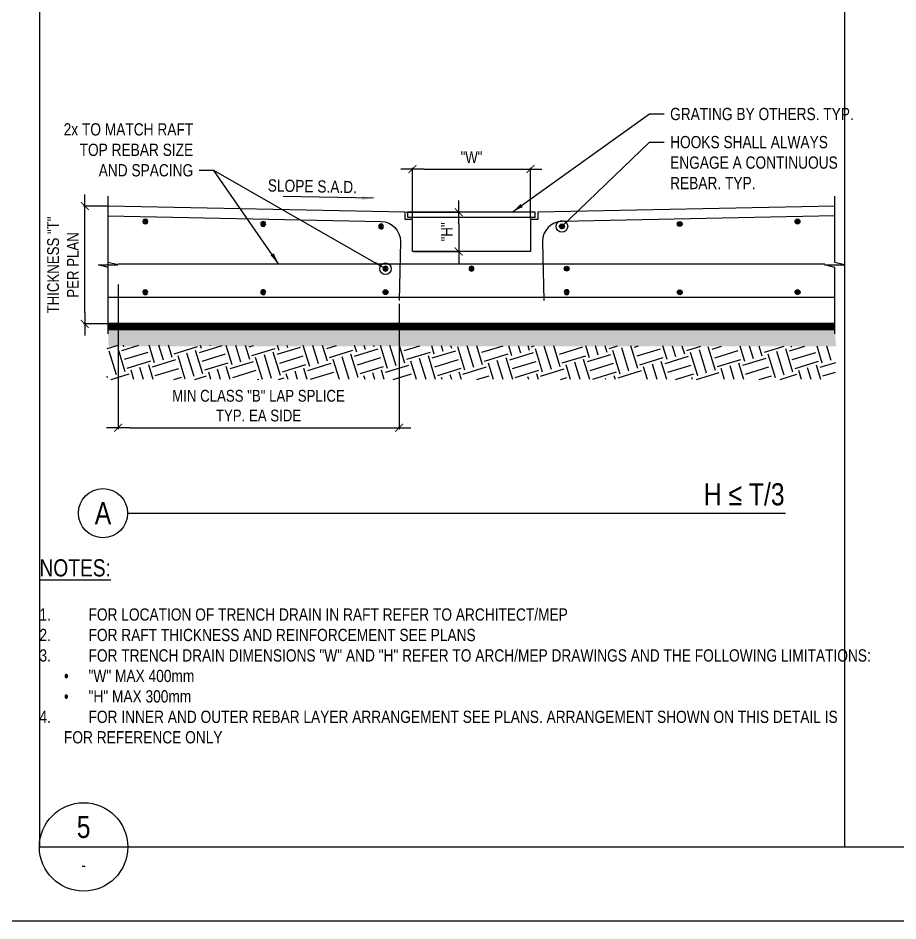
# Model space of a CAD drawing. Header units: millimetres. Extents: x 2250 to 72050, y -16050 to 57150.
# Drawn here: x 19642 to 37481, y -16050 to 2255 of the extents above; entities that cross this region are included whole.
import ezdxf
from ezdxf.enums import TextEntityAlignment as Align

# ---------------------------------------------------------------- set-up
doc = ezdxf.new("R2010")
doc.units = ezdxf.units.MM
doc.linetypes.add('DASHED', pattern=[0.75, 0.5, -0.25])
doc.layers.add('NPLT-JLA', color=193, linetype='Continuous', plot=False)
for name, color, linetype in [('S-G-BREK', 2, 'Continuous'), ('S-G-DIMS', 1, 'Continuous'), ('S-G-HTCH', 1, 'Continuous'), ('S-G-LEDR', 2, 'Continuous'), ('S-G-MEDM', 3, 'Continuous'), ('S-G-RBAR', 7, 'Continuous'), ('S-G-STTL', 4, 'Continuous'), ('S-G-THCK', 6, 'Continuous'), ('S-G-THIN', 1, 'Continuous'), ('S-G-TITLREF', 4, 'Continuous'), ('S-HATCH', 8, 'Continuous'), ('WATER PROOF', 1, 'DASHED')]:
    doc.layers.add(name, color=color, linetype=linetype)
doc.styles.add('ARIAL', font='arial.ttf', dxfattribs={"width": 0.8})
doc.dimstyles.new('ARIALDIMS', dxfattribs={"dimscale": 12, "dimtxt": 20, "dimasz": 19.5, "dimexe": 2.25, "dimexo": 1.75, "dimgap": 10, "dimtad": 1, "dimzin": 3, "dimdsep": 46, "dimtxsty": 'ARIAL', "dimblk1": 'nyatick', "dimblk2": 'nyatick', "dimsah": 1, "dimcen": 2.25, "dimclrd": 1, "dimclre": 1, "dimclrt": 2, "dimadec": 0, "dimazin": 0, "dimtfac": 1, "dimtmove": 0, "dimatfit": 3, "dimfxl": 1, "dimfrac": 2, "dimtolj": 1, "dimtzin": 0, "dimarcsym": 0})

# ---------------------------------------------------------------- blocks, each defined once
blk = doc.blocks.new('nyatick')
at = {"layer": 'S-G-DIMS'}
blk.add_line((-1.005, 0), (1.005, 0), dxfattribs=at)
at = {"layer": 'S-G-DIMS', "const_width": 0.08}
blk.add_lwpolyline([(0.34, 0.34), (-0.34, -0.34)], dxfattribs=at)
blk = doc.blocks.new('*D355')
at = {"layer": 'Defpoints', "color": 0, "transparency": 16777216}
for p in [(27491, -1682), (27640, -2478), (28575, -2478)]:
    blk.add_point(p, dxfattribs=at)
at = {"layer": 'S-G-DIMS', "color": 1, "lineweight": -2, "transparency": 16777216}
for p, q in [((27512, -1682), (28602, -1682)), ((28575, -1916), (28575, -2244)), ((27661, -2478), (28602, -2478))]:
    blk.add_line(p, q, dxfattribs=at)
at = {"layer": 'S-G-DIMS', "color": 1, "lineweight": -2, "transparency": 16777216, "xscale": 234, "yscale": 234, "zscale": 234}
for p, rotation in [((28575, -1682), 90), ((28575, -2478), 270)]:
    blk.add_blockref('nyatick', p, dxfattribs=dict(at, rotation=rotation))
at = {"layer": 'S-G-DIMS', "color": 2, "transparency": 16777216, "insert": (28335, -2080), "char_height": 240, "attachment_point": 5, "rotation": 90, "style": 'ARIAL'}
blk.add_mtext('\\A1;"H"', dxfattribs=at)
blk = doc.blocks.new('*D356')
at = {"layer": 'Defpoints', "color": 0, "transparency": 16777216}
for p in [(20994, -1557), (21469, -1557), (21469, -3946)]:
    blk.add_point(p, dxfattribs=at)
at = {"layer": 'S-G-DIMS', "color": 1, "lineweight": -2, "transparency": 16777216}
for p, q in [((21448, -1557), (20967, -1557)), ((20994, -3712), (20994, -1791)), ((21448, -3946), (20967, -3946))]:
    blk.add_line(p, q, dxfattribs=at)
at = {"layer": 'S-G-DIMS', "color": 1, "lineweight": -2, "transparency": 16777216, "xscale": 234, "yscale": 234, "zscale": 234}
for p, rotation in [((20994, -1557), 90), ((20994, -3946), 270)]:
    blk.add_blockref('nyatick', p, dxfattribs=dict(at, rotation=rotation))
at = {"layer": 'S-G-DIMS', "color": 2, "transparency": 16777216, "insert": (20552, -2751), "char_height": 240, "width": 1963.9, "attachment_point": 5, "rotation": 90, "style": 'ARIAL'}
blk.add_mtext('\\A1;THICKNESS "T" PER PLAN', dxfattribs=at)
blk = doc.blocks.new('*D357')
at = {"layer": 'Defpoints', "color": 0, "transparency": 16777216}
for p in [(30029, -807), (27640, -1831), (30029, -1831)]:
    blk.add_point(p, dxfattribs=at)
at = {"layer": 'S-G-DIMS', "color": 1, "lineweight": -2, "transparency": 16777216}
for p, q in [((27640, -1810), (27640, -780)), ((27874, -807), (29795, -807)), ((30029, -1810), (30029, -780))]:
    blk.add_line(p, q, dxfattribs=at)
at = {"layer": 'S-G-DIMS', "color": 1, "lineweight": -2, "transparency": 16777216, "xscale": 234, "yscale": 234, "zscale": 234, "rotation": 180}
blk.add_blockref('nyatick', (27640, -807), dxfattribs=at)
at = {"layer": 'S-G-DIMS', "color": 1, "lineweight": -2, "transparency": 16777216, "xscale": 234, "yscale": 234, "zscale": 234}
blk.add_blockref('nyatick', (30029, -807), dxfattribs=at)
at = {"layer": 'S-G-DIMS', "color": 2, "transparency": 16777216, "insert": (28835, -567), "char_height": 240, "attachment_point": 5, "style": 'ARIAL'}
blk.add_mtext('\\A1;"W"', dxfattribs=at)
blk = doc.blocks.new('*D358')
at = {"layer": 'Defpoints', "color": 0, "transparency": 16777216}
for p in [(21668, -3125), (27367, -3521), (27367, -6051)]:
    blk.add_point(p, dxfattribs=at)
at = {"layer": 'S-G-DIMS', "color": 1, "lineweight": -2, "transparency": 16777216}
for p, q in [((21668, -3146), (21668, -6078)), ((27367, -3542), (27367, -6078)), ((21902, -6051), (27133, -6051))]:
    blk.add_line(p, q, dxfattribs=at)
at = {"layer": 'S-G-DIMS', "color": 1, "lineweight": -2, "transparency": 16777216, "xscale": 234, "yscale": 234, "zscale": 234, "rotation": 180}
blk.add_blockref('nyatick', (21668, -6051), dxfattribs=at)
at = {"layer": 'S-G-DIMS', "color": 1, "lineweight": -2, "transparency": 16777216, "xscale": 234, "yscale": 234, "zscale": 234}
blk.add_blockref('nyatick', (27367, -6051), dxfattribs=at)
at = {"layer": 'S-G-DIMS', "color": 2, "transparency": 16777216, "insert": (24517, -5605), "char_height": 240, "attachment_point": 5, "style": 'ARIAL'}
blk.add_mtext('\\A1;MIN CLASS "B" LAP SPLICE\\PTYP. EA SIDE', dxfattribs=at)

msp = doc.modelspace()

# ---------------------------------------------------------------- hatches: boundary and pattern name
at = {"layer": 'S-G-HTCH'}
h = msp.add_hatch(dxfattribs=at)
h.set_pattern_fill('EARTH', color=256, scale=78.380065, angle=17.0739491, style=0)
h.set_pattern_definition([(17.07395, (-1176138.9, 237416.57), (329.646, 621.909), [497.7134, -497.7134]), (17.07395, (-1176193.7, 237595), (329.646, 621.909), [497.7134, -497.7134]), (17.07395, (-1176248.5, 237773.4), (329.646, 621.909), [497.7134, -497.7134]), (107.07395, (-1176207.27, 237851.14), (-621.909, 329.646), [497.7134, -497.7134]), (107.07395, (-1176028.86, 237905.94), (-621.909, 329.646), [497.7134, -497.7134]), (107.07395, (-1175850.44, 237960.74), (-621.909, 329.646), [497.7134, -497.7134])])
h.paths.add_polyline_path([(36224.427, -4398.453), (21449.606, -4378.499), (21449.606, -5072.938), (36215.381, -5072.938)])
at = {"layer": 'S-HATCH'}
h = msp.add_hatch(dxfattribs=at)
h.set_pattern_fill('AR-CONC', color=256, scale=78.380065, angle=45)
h.set_pattern_definition([(95, (-63368.67, -19355.23), (432.3068, 362.7485), [58.785, -646.6355]), (40, (-63368.7, -19355.2), (-493.7883, 339.9878), [47.028, -517.3084]), (145.45144, (-63332.65, -19325), (-61.4815, 702.7362), [49.9596, -549.5556]), (91.1842, (-63479.5, -19244.4), (683.234, 499.762), [88.1776, -969.953]), (141.6356, (-63422.6, -19202.7), (-21.868, 1057.905), [74.9394, -824.334]), (36.1842, (-63479.5, -19244.4), (-21.868, 1057.905), [70.542, -775.963]), (66, (-63396.4, -19216.67), (553.968, 107.6805), [58.785, -646.6355]), (11, (-63396.4, -19216.67), (-267.0476, 536.7533), [47.028, -517.3084]), (116.45144, (-63350.2, -19207.7), (286.9204, 644.4338), [49.9596, -549.5556]), (82.5, (-63368.67, -19355.23), (-177.76065, 191.23938), [0, -511.038, 0, -525.1464, 0, -519.2679]), (52.5, (-63368.67, -19355.23), (-72.7939, 364.3963), [0, -299.41185, 0, -499.281, 0, -197.9097]), (12.5, (-63492.27, -19478.82), (308.3614, 283.3602), [0, -195.9502, 0, -611.3645, 0, -811.2337]), (2.5, (-63547.7, -19534.25), (267.7385, 378.701), [0, -254.7352, 0, -406.0087, 0, -576.0935])])
h.paths.add_polyline_path([(36224.427, -4398.453), (36200.915, -4000.011), (25575.231, -4000.011), (21460.853, -4002.182), (21476.342, -4398.453), (24941.525, -4398.453)])

# ---------------------------------------------------------------- linework, layer by layer
at = {"layer": 'NPLT-JLA'}
for p, q in [((20075, 57150), (20075, -14550)), ((36400, 57150), (36400, -14550)), ((21468.598, -3946.092), (21468.598, -1556.549)), ((2250, -16050), (72050, -16050))]:
    msp.add_line(p, q, dxfattribs=at)
at = {"layer": 'S-G-BREK'}
for points in [[(21468.598, -4144.918), (21468.598, -2804.666), (21269.512, -2751.321), (21667.683, -2751.321), (21468.598, -2697.976), (21468.598, -1357.723)], [(36200.915, -4144.918), (36200.915, -2804.666), (36001.829, -2751.321), (36400, -2751.321), (36200.915, -2697.976), (36200.915, -1357.723)]]:
    msp.add_lwpolyline(points, dxfattribs=at)
at = {"layer": 'S-G-MEDM'}
msp.add_line((21468.598, -4000.011), (36200.915, -4000.011), dxfattribs=at)
msp.add_lwpolyline([(36200.915, -1556.549), (30178.582, -1682.015), (30178.582, -1831.329), (30029.268, -1831.329), (30029.268, -2478.356), (27640.244, -2478.356), (27640.244, -1831.329), (27490.93, -1831.329), (27490.93, -1682.015), (21468.598, -1556.549)], dxfattribs=at)
at = {"layer": 'S-G-RBAR'}
for points in [[(22174.245, -1868.549, 1), (22273.766, -1870.622, 1), (22174.245, -1868.549, 1), (22257.179, -1870.276, 1), (22190.832, -1868.894, 1), (22240.593, -1869.931, 1), (22207.419, -1869.24, 1), (22224.006, -1869.585, 1)], [(35495.267, -1868.549, -1), (35395.746, -1870.622, -1), (35495.267, -1868.549, -1), (35412.333, -1870.276, -1), (35478.68, -1868.894, -1), (35428.92, -1869.931, -1), (35462.093, -1869.24, -1), (35445.506, -1869.585, -1)], [(24562.751, -1918.309, 1), (24662.272, -1920.383, 1), (24562.751, -1918.309, 1), (24645.686, -1920.037, 1), (24579.338, -1918.655, 1), (24629.099, -1919.691, 1), (24595.925, -1919, 1), (24612.512, -1919.346, 1)], [(26951.257, -1968.07, 1), (27050.778, -1970.143, 1), (26951.257, -1968.07, 1), (27034.192, -1969.798, 1), (26967.844, -1968.415, 1), (27017.605, -1969.452, 1), (26984.431, -1968.761, 1), (27001.018, -1969.106, 1)], [(30718.255, -1968.07, -1), (30618.734, -1970.143, -1), (30718.255, -1968.07, -1), (30635.321, -1969.798, -1), (30701.668, -1968.415, -1), (30651.907, -1969.452, -1), (30685.081, -1968.761, -1), (30668.494, -1969.106, -1)], [(33106.761, -1918.309, -1), (33007.24, -1920.383, -1), (33106.761, -1918.309, -1), (33023.827, -1920.037, -1), (33090.174, -1918.655, -1), (33040.414, -1919.691, -1), (33073.587, -1919, -1), (33057, -1919.346, -1)], [(27142.53, -2826.756, 1), (27042.988, -2826.756, 1), (27142.53, -2826.756, 1), (27059.578, -2826.756, 1), (27125.94, -2826.756, 1), (27076.169, -2826.756, 1), (27109.35, -2826.756, 1), (27092.759, -2826.756, 1)], [(28884.527, -2826.756, 1), (28784.985, -2826.756, 1), (28884.527, -2826.756, 1), (28801.575, -2826.756, 1), (28867.937, -2826.756, 1), (28818.166, -2826.756, 1), (28851.347, -2826.756, 1), (28834.756, -2826.756, 1)], [(30715.713, -2826.756, -1), (30815.256, -2826.756, -1), (30715.713, -2826.756, -1), (30798.665, -2826.756, -1), (30732.303, -2826.756, -1), (30782.075, -2826.756, -1), (30748.894, -2826.756, -1), (30765.484, -2826.756, -1)], [(22172.877, -3302.176, 1), (22272.398, -3304.249, 1), (22172.877, -3302.176, 1), (22255.811, -3303.903, 1), (22189.464, -3302.521, 1), (22239.224, -3303.558, 1), (22206.05, -3302.867, 1), (22222.637, -3303.212, 1)], [(24561.383, -3302.521, 1), (24660.904, -3304.595, 1), (24561.383, -3302.521, 1), (24644.317, -3304.249, 1), (24577.97, -3302.867, 1), (24627.73, -3303.903, 1), (24594.557, -3303.212, 1), (24611.143, -3303.558, 1)], [(27142.53, -3303.212, -1), (27042.988, -3303.212, -1), (27142.53, -3303.212, -1), (27059.578, -3303.212, -1), (27125.94, -3303.212, -1), (27076.169, -3303.212, -1), (27109.35, -3303.212, -1), (27092.759, -3303.212, -1)], [(30715.713, -3303.212, 1), (30815.256, -3303.212, 1), (30715.713, -3303.212, 1), (30798.665, -3303.212, 1), (30732.303, -3303.212, 1), (30782.075, -3303.212, 1), (30748.894, -3303.212, 1), (30765.484, -3303.212, 1)], [(33108.129, -3302.521, -1), (33008.608, -3304.595, -1), (33108.129, -3302.521, -1), (33025.195, -3304.249, -1), (33091.542, -3302.867, -1), (33041.782, -3303.903, -1), (33074.956, -3303.212, -1), (33058.369, -3303.558, -1)], [(35496.635, -3302.176, -1), (35397.114, -3304.249, -1), (35496.635, -3302.176, -1), (35413.701, -3303.903, -1), (35480.049, -3302.521, -1), (35430.288, -3303.558, -1), (35463.462, -3302.867, -1), (35446.875, -3303.212, -1)]]:
    msp.add_lwpolyline(points, format="xyb", dxfattribs=at)
at = {"layer": 'S-G-STTL'}
msp.add_line((21861.44, -7783.334), (35200.159, -7783.334), dxfattribs=at)
msp.add_circle((21363.726, -7783.334), 497.713, dxfattribs=at)
at = {"layer": 'S-G-THCK'}
for p, q in [((21667.683, -2727.213), (36001.829, -2727.213)), ((21468.598, -3402.755), (36200.915, -3402.755))]:
    msp.add_line(p, q, dxfattribs=at)
for points in [[(21469.966, -1754.312), (27003.091, -1869.585, -0.414213562), (27392.882, -2275.963), (27368.002, -3470.216)], [(36199.546, -1754.312), (30666.421, -1869.585, 0.414213562), (30276.63, -2275.963), (30301.51, -3470.216)]]:
    msp.add_lwpolyline(points, format="xyb", dxfattribs=at)
at = {"layer": 'S-G-THIN'}
msp.add_lwpolyline([(27540.701, -1781.557), (30128.811, -1781.557), (30128.811, -1682.015), (27540.701, -1682.015)], close=True, dxfattribs=at)
at = {"layer": 'S-G-TITLREF'}
msp.add_line((20075, -14550), (54225, -14550), dxfattribs=at)
msp.add_circle((20970.884, -14550), 895.884, dxfattribs=at)
at = {"layer": 'WATER PROOF', "ltscale": 200, "const_width": 156.76}
msp.add_lwpolyline([(21468.598, -4000.011), (36200.915, -4000.011)], dxfattribs=at)

# ---------------------------------------------------------------- texts
at = {"layer": 'S-G-LEDR', "color": 3, "style": 'ARIAL'}
for s, insert, char_height, width, attachment_point in [('GRATING BY OTHERS. TYP.', (32862.056, 434.532), 248.85672, 3811.57501, 1), ('2x TO MATCH RAFT TOP REBAR SIZE AND SPACING', (23192.47, -959.247), 248.85672, 2802.0967, 9), ('HOOKS SHALL ALWAYS ENGAGE A CONTINUOUS REBAR. TYP.', (32862.056, -135.693), 248.85672, 3402.00015, 1), ('{\\H1.4x;\\LNOTES:\\l\\P}\\P\\pxi-2,l2;1.^IFOR LOCATION OF TRENCH DRAIN IN RAFT REFER TO ARCHITECT/MEP\\P2.^IFOR RAFT THICKNESS AND REINFORCEMENT SEE PLANS\\P3.^IFOR TRENCH DRAIN DIMENSIONS "W" AND "H" REFER TO ARCH/MEP DRAWINGS AND THE FOLLOWING LIMITATIONS:\\P\\pi-1,l3,t4;{\\fSymbol|b0|i0|c2|p18;·^I}"W" MAX 400mm\\P{\\fSymbol|b0|i0|c2|p18;·^I}"H" MAX 300mm\\P\\pi-2,l2,tz;4.^IFOR INNER AND OUTER REBAR LAYER ARRANGEMENT SEE PLANS. ARRANGEMENT SHOWN ON THIS DETAIL IS FOR REFERENCE ONLY', (20075, -8717.395), 248.856715, 16290.60766, 1)]:
    msp.add_mtext(s, dxfattribs=dict(at, insert=insert, char_height=char_height, width=width, attachment_point=attachment_point))
at = {"layer": 'S-G-LEDR', "color": 3, "insert": (26510.397, -1302.203), "char_height": 248.85672, "width": 2943.14733, "attachment_point": 9, "rotation": 358.8065106, "style": 'ARIAL'}
msp.add_mtext('SLOPE S.A.D.', dxfattribs=at)
at = {"layer": 'S-G-STTL', "style": 'ARIAL', "width": 0.8}
msp.add_text('H ≤ T/3', height=447.9421, dxfattribs=at).set_placement((33545.035, -7624.066))
msp.add_text('A', height=447.942, dxfattribs=at).set_placement((21363.726, -7783.334), align=Align.MIDDLE)
at = {"layer": 'S-G-TITLREF', "style": 'ARIAL', "width": 0.8}
for s, height, p in [('5', 447.942, (20970.884, -14146.528)), ('-', 248.857, (20970.884, -14912.267))]:
    msp.add_text(s, height=height, dxfattribs=at).set_placement(p, align=Align.MIDDLE)

# ---------------------------------------------------------------- dimensions: what is measured, and where the dimension line sits
at = {"layer": 'S-G-DIMS'}
dim = msp.add_linear_dim(base=(30029.268, -807.371), p1=(27640.244, -1831.329), p2=(30029.268, -1831.329), text='"W"', dimstyle='ARIALDIMS', dxfattribs=at)
dim.commit()
dim.dimension.update_dxf_attribs({"geometry": '*D357', "text_midpoint": (28834.756, -567.371)})
dim = msp.add_linear_dim(base=(20994.328, -1556.549), p1=(21468.598, -3946.092), p2=(21468.598, -1556.549), angle=90, text='THICKNESS "T" PER PLAN', dimstyle='ARIALDIMS', dxfattribs=at)
dim.commit()
dim.dimension.update_dxf_attribs({"geometry": '*D356', "text_midpoint": (20994.328, -2751.321), "dimtype": 160})
dim = msp.add_linear_dim(base=(28574.862, -2478.356), p1=(27490.93, -1682.015), p2=(27640.244, -2478.356), angle=90, text='"H"', dimstyle='ARIALDIMS', dxfattribs=at)
dim.commit()
dim.dimension.update_dxf_attribs({"geometry": '*D355', "text_midpoint": (28334.862, -2080.185)})
dim = msp.add_linear_dim(base=(27366.634, -6051), p1=(21667.683, -3125.384), p2=(27366.634, -3521.364), text='MIN CLASS "B" LAP SPLICE\\PTYP. EA SIDE', dimstyle='ARIALDIMS', dxfattribs=at)
dim.commit()
dim.dimension.update_dxf_attribs({"geometry": '*D358', "text_midpoint": (24517.158, -6051), "dimtype": 160})

# ---------------------------------------------------------------- leaders
at = {"layer": 'S-G-LEDR'}
for points, override in [([(29661.175, -1682.015), (32443.977, 310.104), (32742.605, 310.104)], {"dimgap": 0.05, "dimtad": 0}), ([(30668.495, -1969.156), (32443.977, -260.122), (32742.605, -260.122)], {"dimtad": 0, "dimldrblk": 'DOTBLANK'}), ([(24924.645, -2727.213), (23610.549, -834.819), (23311.921, -834.819)], {"dimgap": 0.05, "dimtad": 0}), ([(27092.759, -2826.756), (23610.549, -834.819)], {"dimtad": 0, "dimldrblk": 'DOTBLANK'}), ([(26845.896, -1399.826), (25017.429, -1361.733)], {"dimgap": 0.05, "dimtad": 0})]:
    msp.add_leader(points, dimstyle='ARIALDIMS', override=override, dxfattribs=at)

doc.saveas('drawing.dxf')
